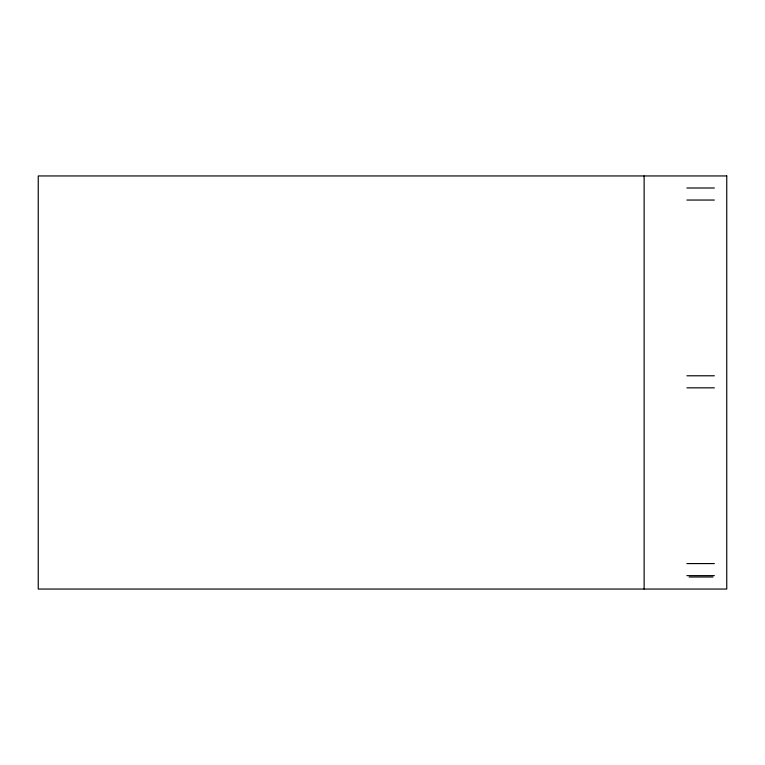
<?xml version="1.0" encoding="UTF-8"?>
<svg xmlns="http://www.w3.org/2000/svg" width="765" height="765" viewBox="0 0 765 765"><rect width="100%" height="100%" fill="white"/><g stroke="black" fill="none" stroke-linecap="round" stroke-linejoin="round"><path stroke-width="1.15" d="M686.884 187.999L714.357 187.999M686.884 200.047L714.357 200.047M686.932 375.787L714.357 375.787M686.932 387.836L714.357 387.836M686.894 563.576L714.357 563.576M686.894 575.624L714.357 575.624M689.102 577.001L712.98 577.001M644.13 175.95L644.13 589.05M726.75 175.95L38.25 175.95L38.25 589.05L726.75 589.05L726.75 175.95"/></g></svg>
